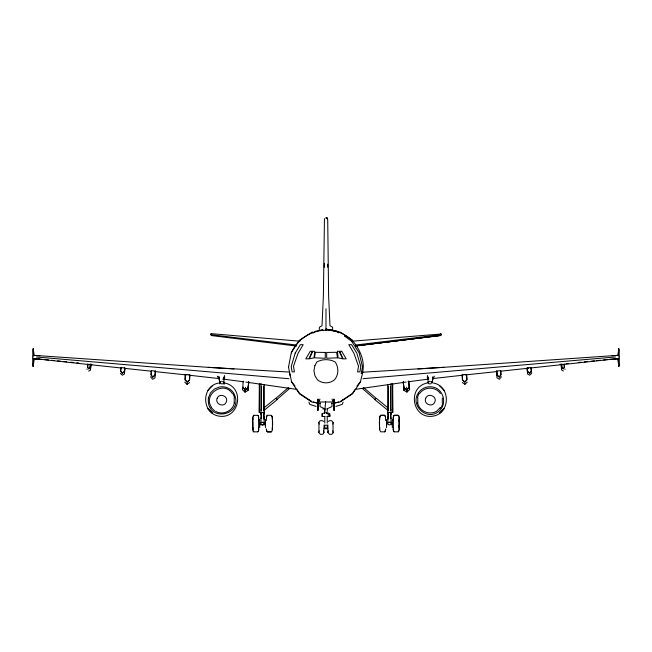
<?xml version="1.0" encoding="UTF-8"?>
<svg xmlns="http://www.w3.org/2000/svg" width="652" height="652" viewBox="0 0 652 652"><rect width="100%" height="100%" fill="white"/><g stroke="black" fill="none" stroke-linecap="round" stroke-linejoin="round"><path stroke-width="0.98" d="M326.937 416.489L329.79 416.489L329.814 413.637L327.239 412.74M333.563 401.925L333.946 399.244L334.329 410.116L333.563 401.925L334.329 410.116M432.398 382.846L432.814 376.823L432.594 379.391M324.313 267.369L324.37 263.302M318.127 401.901L317.768 410.475L317.768 401.901L318.355 401.901L317.972 399.244L318.103 407.459M318.355 399.268L318.103 410.116L317.972 399.244M531.641 372.602L531.616 373.384L529.644 375.218L527.558 373.792L526.987 368.062L527.672 371.624L529.693 373.172L531.331 371.322L531.095 367.426M618.569 352.813L618.699 348.755M501.445 376.783L499.351 379.301L497.003 377.875L496.408 370.89M33.236 366.294L33.399 362.569M242.495 387.736L242.405 389.635L245.038 392.129L248.037 390.466L248.746 381.982M618.414 356.163L618.789 348.755M427.818 382.936L428.266 376.962L428.747 379.48M617.623 358.461L618.911 366.277L619.4 357.483L618.887 348.755L617.721 355.544M34.377 358.486L33.089 366.294L33.578 358.029M427.459 375.487L427.321 377.769L428.38 379.472M185.478 374.55L185.144 379.464L187.14 382.08L189.447 379.774L189.781 374.884L185.91 374.452M189.895 375.12L189.545 380.181L187.091 382.219L185.054 379.896L185.192 374.362M248.697 382.08L248.176 387.59L245.258 390.328L245.47 387.28M151.362 370.507L151.052 374.737L152.69 377.141L154.883 375.144L155.184 370.964M243.09 381.102L242.878 387.141L245.258 390.369L245.038 392.129L245.111 391.607M393.392 427.582L393.205 429.692L394.199 431.828L398.193 431.828L399.26 429.644L399.048 425.634M248.037 390.466L248.697 382.153M258.632 419.595L258.559 416.22L257.776 415.291M155.592 370.915L154.997 377.899L152.649 379.325L150.555 376.807M88.664 371.151L90.449 369.912L90.921 364.501L90.375 364.574L90.066 367.589L88.762 368.796L87.596 367.353L87.833 364.264L90.302 364.59L90.09 367.679L88.762 368.845L87.621 367.353L87.906 364.24L87.433 364.215M120.384 373.409L122.356 375.234L124.442 373.816L124.516 373.001M90.449 369.912L90.921 364.549M248.673 381.77L248.151 387.59L245.258 390.369M324.761 411.339L325.633 401.608M124.679 367.85L124.328 371.583L122.307 373.172L120.669 371.338L120.905 367.443M124.442 373.816L125.013 368.087L124.328 371.648L122.307 373.197L120.644 371.224L121.003 367.565L124.279 367.899M272.169 419.383L272.365 417.459L271.338 415.291L267.353 415.291L266.562 416.245L266.326 420.564M385.674 428.861L385.438 430.907L384.647 431.852L380.662 431.828L379.635 429.668L379.831 427.745M258.795 420.564L258.559 416.294L257.801 415.365L253.807 415.291L252.764 417.524L253.049 430.923L253.807 431.852L257.801 431.852L258.559 430.948L258.771 428.861M252.976 427.769L252.764 429.692L252.74 428.861M211.264 334.329L211.338 333.669L299.879 341.208M184.72 382.153L187.075 384.313L187.14 383.841M210.857 334.305L211.215 335.046M387.834 419.309L388.331 416.123L387.834 412.822M266.35 417.484L267.353 415.365M385.65 429.668L384.647 431.828M391.045 418.6L390.54 416.123L391.045 412.488L387.834 412.488M223.245 379.505L223.734 376.995L224.231 383.841L220.93 383.792M264.166 412.846L263.669 415.389L264.166 419.334M390.54 415.365L391.045 412.822M288.502 367.149L291.338 352.447L299.472 340.279L312.414 331.933M260.955 418.617L261.46 416.147L260.955 412.512L264.166 412.512M387.834 418.6L388.331 416.123M272.365 428.861L272.08 430.948L271.313 431.877L267.353 431.877L266.562 430.923L266.326 428.886M617.672 355.356L443.735 367.304L362.504 372.219M333.156 431.828L332.724 433.539L331.575 434.305L329.553 434.305L327.899 432.521L328.331 430.809M332.748 424.044L333.156 422.463L331.575 420.679L329.553 420.679L328.355 421.445M324.093 424.99L323.637 433.539L322.438 434.305L320.425 434.305L318.812 432.521L319.252 430.931M343.107 402.154L342.267 404.37L335.886 406.416M218.55 383.058C201.338 386.212 201.435 412.903 218.55 416.057C239.48 419.978 245.47 387.459 224.916 383.058M427.076 383.026C406.506 387.435 412.504 419.994 433.45 416.066C450.589 412.912 450.687 386.188 433.45 383.026M318.812 423.124L319.276 421.445L320.425 420.679L322.438 420.679L323.637 421.445M432.431 380.222L434.354 376.155M362.129 388.258L374.981 399.399M319.138 401.991L319.887 399.016M219.618 383.743L221.093 381.298L219.618 383.718L219.194 376.856L219.406 379.423M387.834 411.086L388.307 410.304L388.307 386.147M223.62 379.497L224.679 377.801L224.541 375.519M291.338 352.903C301.86 328.877 333.547 322.536 352.496 340.686C360.1 349.464 365.666 361.868 362.259 373.49L361.184 373.49L362.488 366.946L359.195 353.009L351.599 341.273L344.452 335.976L345.446 335.976M355.234 389.285L352.52 393.352L342.781 399.863M360.662 381.616L352.52 393.784L340.328 401.925L331.721 403.637M403.303 382.056L403.824 387.573L406.742 390.303L409.122 387.117L408.649 381.347L408.103 381.2M403.254 381.966L403.963 390.442L406.962 392.105L406.742 390.352L409.146 387.141L408.91 381.086M210.955 334.126L211.338 333.669L210.881 334.003M253.049 416.294L253.832 415.365M257.776 431.852L258.559 430.923L258.608 427.598M398.168 431.828L398.951 430.907M212.682 385.577L207.906 390.393M440.785 335.046L441.192 334.615M374.933 399.448L376.074 398.258L363.572 387.557M444.11 408.617L439.611 413.14L443.849 408.902M419.635 393.539C424.379 386.416 435.675 386.424 440.418 393.539M439.538 408.788L440.972 407.361M563.409 371.061L561.551 369.896L561.079 364.476L561.625 364.549L561.934 367.565L563.238 368.779L564.404 367.329L564.167 364.24L561.698 364.574L561.91 367.663L563.238 368.828L564.379 367.329L564.094 364.215L564.567 364.142M436.995 410.833L440.442 407.41M154.834 375.193L152.764 377.117L151.052 374.859L151.411 370.629L154.785 371.053M462.317 382.488L464.925 384.289L467.28 382.129M277.018 399.423L289.871 388.282M277.067 399.472L275.926 398.282L288.428 387.581M356.97 386.065L360.442 381.607L362.83 372.219L362.357 372.056M263.913 410.491L276.921 399.855M263.392 408.364L275.641 398.38M391.045 409.929L390.564 410.304L390.564 386.147M187.075 384.313L189.683 382.504M313.025 333.05L315.78 331.232L322.414 329.928M388.193 422.895L389.423 422.162L390.687 422.895M261.313 422.92L262.577 422.186L263.807 422.92L263.807 424.346L262.577 425.08L261.313 424.346M342.699 399.986L340.531 401.282M390.687 424.322L389.423 425.039L388.193 424.322M326.839 408.926L331.974 406.571L331.941 401.999L320.05 401.999L320.026 406.571L325.136 408.991M329.79 416.489L329.79 415.373L327.239 416.465L327.239 423.124M436.473 411.314C430.817 414.721 423.229 412.635 419.489 407.361A12.95 12.95 0 0 1 417.565 402.7M325.038 416.489L322.21 416.489L322.186 413.637L324.761 412.74M289.496 372.243L291.558 381.632L295.03 386.082M338.844 401.868L334.044 403.148M497.215 371.037L500.589 370.605L500.948 374.835L499.236 377.092L497.166 375.169L496.816 370.939M322.887 329.814L320.181 330.458M527.721 367.875L530.997 367.541L531.356 371.2L529.693 373.148L527.672 371.558L527.321 367.826M355.389 389.342L406.163 382.056M408.168 381.779L428.071 379.154M618.023 358.559L564.029 364.435M355.47 346.065L440.858 335.348L356.75 345.707M355.405 345.063L440.809 334.737M356.758 345.731L440.882 335.527M433.001 378.551L463.01 375.185M615.504 356.97L363.074 378.682M465.031 374.965L497.354 371.526M500.386 371.208L528.674 368.193M530.695 367.981L562.008 364.647M560.044 364.297L562.065 364.093M566.107 363.694L568.136 363.49M578.251 362.479L581.291 362.17M584.322 361.868L587.362 361.567M591.405 361.159L594.445 360.858M596.466 360.654L600.516 360.246M603.548 359.945L607.599 359.545M609.62 359.342L617.436 358.82L615.521 358.82M352.121 341.208L441.111 334.003M466.09 374.427L462.219 374.859L462.553 379.749L464.86 382.056L466.856 379.448L466.522 374.525M612.138 355.731L616.458 355.397M333.971 410.116L334.329 407.435M417.981 368.967L443.784 367.296M323.539 330.556L319.252 330.401L319.398 327.214L322.007 325.731L323.384 296.057L324.452 218.591M428.837 383.816L431.078 383.767M325.576 217.923L326.416 217.923M325.707 329.562L326.293 329.562M36.479 358.844L34.564 358.844L42.38 359.366M333.873 401.901L334.223 410.475L333.946 399.244M259.276 384.069L259.276 412.586L259.577 384.069M392.724 412.537L392.422 384.052M324.15 428.69L327.875 428.69M271.338 431.852L267.353 431.852L266.35 429.692M34.328 355.373L208.265 367.329L289.643 372.08M328.453 330.556L332.748 330.401L332.593 327.214L329.993 325.731L328.616 296.057L327.72 219.895L326.799 217.752L327.54 218.591M208.265 367.329L234.019 368.942M35.542 355.421L39.862 355.756M288.926 378.706L36.496 356.994M44.401 359.562L48.452 359.969M51.484 360.271L54.523 360.58M57.555 360.882L60.595 361.184M63.627 361.485L66.667 361.787M70.709 362.194L73.749 362.496M76.781 362.805L78.802 363.001M89.935 364.118L91.956 364.321M87.971 364.452L33.977 358.584L39.34 358.844M89.992 364.672L121.305 368.005M124.336 368.323L151.614 371.224M154.646 371.55L186.969 374.99M188.99 375.202L218.999 378.576M322.822 408.943L323.539 409.016M211.191 334.737L296.587 345.063M222.943 379.056L243.832 381.803M211.109 335.527L296.521 346.082M245.837 382.08L296.611 389.366M316.489 402.895L318.046 403.172M329.073 329.814L336.212 331.232L338.706 332.854M325.984 329.024L338.412 331.501M325.984 329.227L340.352 332.137L352.52 340.279M320.246 403.637L311.648 401.925L299.472 393.784L291.338 381.616M331.966 330.45L330.067 330.018M316.114 406.416L309.733 404.37L308.893 402.154M313.327 401.925L314.81 402.406M215.535 411.306C221.183 414.705 228.762 412.635 232.495 407.361A12.934 12.934 0 0 0 234.418 402.7M311.623 401.339L309.17 399.937M309.211 399.863L299.472 393.352L296.758 389.285M329.79 415.373L325.984 412.586L327.239 413.661M260.955 409.945L261.436 410.328L261.436 386.163M376.359 398.356L388.608 408.348M375.079 399.831L388.087 410.467M406.742 390.352L403.824 387.573L403.327 381.746M232.357 393.555C223.832 380.108 202.405 394.354 211.566 407.41M211.044 407.361L214.606 410.923M208.167 408.902L212.397 413.132L207.906 408.617M444.11 390.377L439.326 385.552M326.799 217.752L327.516 218.567M399.236 418.315L398.975 416.22L398.168 415.34L394.199 415.34L393.205 417.508L393.205 420.548M394.224 431.828L393.441 430.907L393.229 428.837M253.049 430.923L253.832 431.852M398.975 416.22L398.193 415.275L394.224 415.275L393.441 416.196L393.368 419.57M271.313 415.365L272.08 416.294L272.34 418.331M441.013 334.126L440.654 333.669L440.728 334.329M242.878 387.141L245.258 390.328M431.893 382.887L430.907 381.265L431.893 382.903M264.166 411.11L263.693 410.328L263.693 386.163M224.28 383.743L222.919 381.347L224.231 383.841M218.575 377.85L217.646 376.188L219.569 380.255M332.846 401.991L332.096 399.016M318.812 422.463L319.252 424.044M323.637 430.809L324.093 432.521M332.748 430.931L333.156 432.521M263.669 416.147L264.166 418.617M288.477 366.815L290.23 376.057M260.955 412.846L261.46 415.389M385.674 420.548L385.438 416.269L384.647 415.275L380.662 415.275L379.896 416.196L379.66 418.315M385.65 417.459L384.647 415.34L380.686 415.34L379.66 417.484L379.831 419.358M464.86 383.816L464.925 384.289M406.889 391.583L406.962 392.105L409.595 389.611L409.505 387.712M34.279 355.568L33.113 348.779L32.6 357.508L33.089 366.294M252.952 419.407L252.74 417.484L252.764 418.331M272.169 427.769L272.365 429.692M527.484 372.985L527.558 373.792M496.832 371.697L497.117 375.12L499.31 377.117L500.948 374.713L500.638 370.491M403.303 382.129L403.963 390.442M466.596 374.81L466.946 379.871L464.909 382.202L462.455 380.157L462.105 375.096M406.53 387.264L406.742 390.303M618.422 358.005L618.911 366.277M33.211 348.779L33.586 356.188M333.588 399.244L333.971 407.459M618.601 362.545L618.764 366.277M33.301 348.779L33.431 352.838M327.638 264.166L327.679 267.214M322.186 413.637L322.21 416.489L324.761 416.465L324.761 423.124M565.023 369.089L565.023 369.562M442.3 398.038L442.3 402.912M417.777 398.038L417.777 402.912M399.448 421.616L399.448 425.512M399.334 419.383L399.309 427.745M399.285 419.643L399.285 427.533M399.26 428.837L399.236 429.668L399.236 417.508L399.048 421.469M393.392 419.521L393.368 427.598M392.724 384.052L392.724 412.561M392.3 419.521L392.3 427.598M391.803 424.778L391.803 422.349L386.954 422.398L386.954 424.778M391.045 383.368L391.045 413.629M391.045 423.221L390.874 413.849M387.997 413.849L387.834 423.221M387.834 384.46L387.834 413.629M386.571 419.521L386.571 427.622M379.635 428.837L379.66 429.692M379.545 419.383L379.57 427.745M379.399 421.616L379.423 425.536M333.156 422.463L333.156 423.156M333.025 424.044L333.025 430.907M327.899 424.99L327.899 432.521M327.239 408.991L327.239 411.469M325.984 308.738L325.984 330.45M324.761 408.991L324.761 413.661M318.967 424.044L318.967 430.931M318.812 431.852L318.812 432.521M272.601 421.64L272.577 425.56M272.454 419.407L272.43 427.769M265.429 419.546L265.429 427.647M264.166 384.476L264.166 413.653M264.166 423.246L264.003 413.865M261.126 413.865L260.955 423.246M260.955 383.384L260.955 413.653M259.7 419.546L259.7 427.622M258.608 419.546L258.632 427.622M252.666 419.407L252.691 427.769M252.552 421.64L252.568 425.56M234.207 398.046L234.207 402.92M86.977 369.105L86.977 369.586M233.017 393.865A12.934 12.934 0 0 1 234.418 397.663M442.667 403.669A12.95 12.942 0 0 1 441.494 406.506M417.565 397.655A12.95 12.95 0 0 1 418.967 393.849M208.404 397.899C205.714 423.727 245.894 415.78 233.587 392.911A13.879 13.831 -15.5 0 0 219.333 387.019L214.321 389.089L210.474 392.911L208.404 397.899M325.291 352.439L325.267 358.258L314.476 357.818L315.364 352.3L325.291 352.439M314.378 354.875L313.946 357.85L309.301 358.836L312.764 351.289L314.476 351.298L314.81 351.917L314.378 354.875M358.494 366.228L357.589 371.868L359.912 371.868L360.776 366.457L356.815 353.123L351.607 344.672L348.804 344.672L353.922 353.221L358.494 366.228M314.883 365.642L313.938 370.695L314.94 375.715L317.434 379.774C322.284 383.857 329.684 383.857 334.533 379.774C338.787 374.794 338.893 367.32 335.169 362.015C329.602 358.893 322.373 358.893 316.799 362.015L314.883 365.642M217.173 398.282C214.598 404.053 224.043 407.956 226.293 402.064C228.852 396.294 219.455 392.414 217.173 398.282M425.707 398.258C423.132 404.028 432.569 407.932 434.827 402.039C437.386 396.277 427.973 392.39 425.707 398.258M295.185 353.123L291.224 366.457L292.088 371.868L294.402 371.868L293.506 366.228L298.07 353.221L303.188 344.672L300.385 344.672L295.185 353.123M418.397 392.895C409.953 404.794 425.878 420.573 437.736 412.137C447.737 405.756 444.33 389.04 432.667 387.003A13.896 13.847 15.5 0 0 418.397 392.903M312.381 351.289L308.844 358.836L305.78 358.853L310.295 351.273L312.381 351.289M429.073 381.314L428.201 382.985L429.073 381.314M337.491 351.298L338.021 357.85L342.699 358.836L339.195 351.289L337.491 351.298M325.984 428.079L324.761 428.641L324.761 425.169L327.239 425.169L327.239 428.641L325.984 428.079M337.491 357.818L326.701 358.258L326.66 352.439L336.619 352.3L337.491 357.818M341.681 351.273L339.594 351.289L343.123 358.836L346.196 358.853L341.681 351.273M265.046 422.423L260.197 422.423L260.197 424.794L265.046 424.794L265.046 422.374"/></g></svg>
